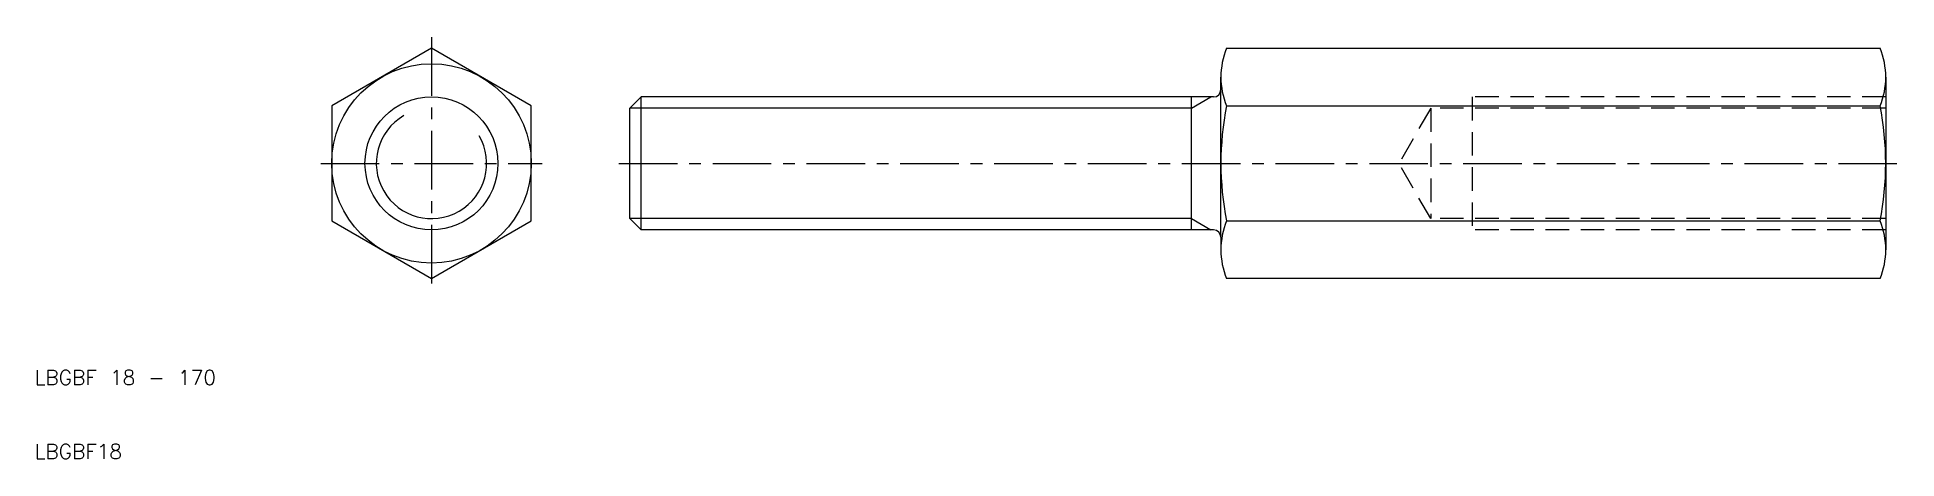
# Model space of a CAD drawing. Extents: x 10 to 262, y 10 to 67.
import ezdxf

# ---------------------------------------------------------------- set-up
doc = ezdxf.new("R2010")
doc.units = 0
doc.header["$LTSCALE"] = 0.25
doc.linetypes.add('CENTER', pattern=[50.8, 31.75, -6.35, 6.35, -6.35])
doc.linetypes.add('DASHED', pattern=[19.05, 12.7, -6.35])
doc.layers.get('0').update_dxf_attribs({"linetype": 'CONTINUOUS'})
doc.layers.add('CENTER', color=1, linetype='CENTER')
doc.styles.get("Standard").update_dxf_attribs({"font": 'txt.shx'})

msp = doc.modelspace()

# ---------------------------------------------------------------- linework, layer by layer
for p, q in [((63.72, 65.59), (50.22, 57.79)), ((77.22, 57.79), (63.72, 65.59)), ((171.35, 65.59), (259.84, 65.59)), ((170.59, 60), (170.59, 61.69)), ((260.59, 61.69), (260.59, 38.31)), ((92.13, 59), (90.59, 57.47)), ((169.59, 59), (92.13, 59)), ((92.13, 41), (92.13, 59)), ((166.59, 41), (166.59, 59)), ((170.59, 40), (170.59, 60)), ((50.22, 57.79), (50.22, 42.21)), ((77.22, 42.21), (77.22, 57.79)), ((90.59, 42.53), (90.59, 57.47)), ((171.35, 57.79), (259.84, 57.79)), ((50.22, 42.21), (63.72, 34.41)), ((63.72, 34.41), (77.22, 42.21)), ((92.13, 41), (90.59, 42.53)), ((169.59, 41), (92.13, 41)), ((171.35, 42.21), (259.84, 42.21)), ((170.59, 40), (170.59, 38.31)), ((259.84, 34.41), (171.35, 34.41))]:
    msp.add_line(p, q)
at = {"color": 3}
for p, q in [((166.59, 57.47), (169.25, 59)), ((166.59, 57.47), (90.59, 57.47)), ((166.59, 42.53), (90.59, 42.53)), ((166.59, 42.53), (169.25, 41))]:
    msp.add_line(p, q, dxfattribs=at)
at = {"color": 3, "linetype": 'DASHED'}
for p, q in [((260.59, 59), (204.59, 59)), ((204.59, 59), (204.59, 41)), ((198.99, 57.47), (194.68, 50)), ((260.59, 57.47), (198.99, 57.47)), ((198.99, 57.47), (198.99, 42.53)), ((198.99, 42.53), (194.68, 50)), ((260.59, 42.53), (198.99, 42.53)), ((260.59, 41), (204.59, 41))]:
    msp.add_line(p, q, dxfattribs=at)
for radius in [13.5, 9]:
    msp.add_circle((63.72, 50), radius)
for centre, radius, start, end in [((181, 61.69), 10.41, 158.0126, 180), ((250.19, 61.69), 10.41, 0, 21.9874), ((181, 61.69), 10.41, 180, 201.9874), ((250.19, 61.69), 10.41, 338.0126, 0), ((169.59, 60), 1, 270, 0), ((211.09, 50), 40.5, 168.9042, 191.0958), ((220.09, 50), 40.5, 348.9042, 11.0958), ((169.59, 40), 1, 0, 90), ((181, 38.31), 10.41, 158.0126, 180), ((250.19, 38.31), 10.41, 0, 21.9874), ((181, 38.31), 10.41, 180, 201.9874), ((250.19, 38.31), 10.41, 338.0126, 0)]:
    msp.add_arc(centre, radius, start, end)
at = {"color": 3}
msp.add_arc((63.72, 50), 7.47, 120, 30, dxfattribs=at)
at = {"layer": 'CENTER', "color": 1, "linetype": 'CENTER'}
for p, q in [((63.72, 67.09), (63.72, 32.91)), ((48.72, 50), (78.72, 50)), ((89.09, 50), (262.09, 50))]:
    msp.add_line(p, q, dxfattribs=at)

# ---------------------------------------------------------------- texts
for s, p in [('LBGBF 18 - 170', (10, 20)), ('LBGBF18', (10, 10))]:
    msp.add_text(s, height=2).set_placement(p)

doc.saveas('drawing.dxf')
